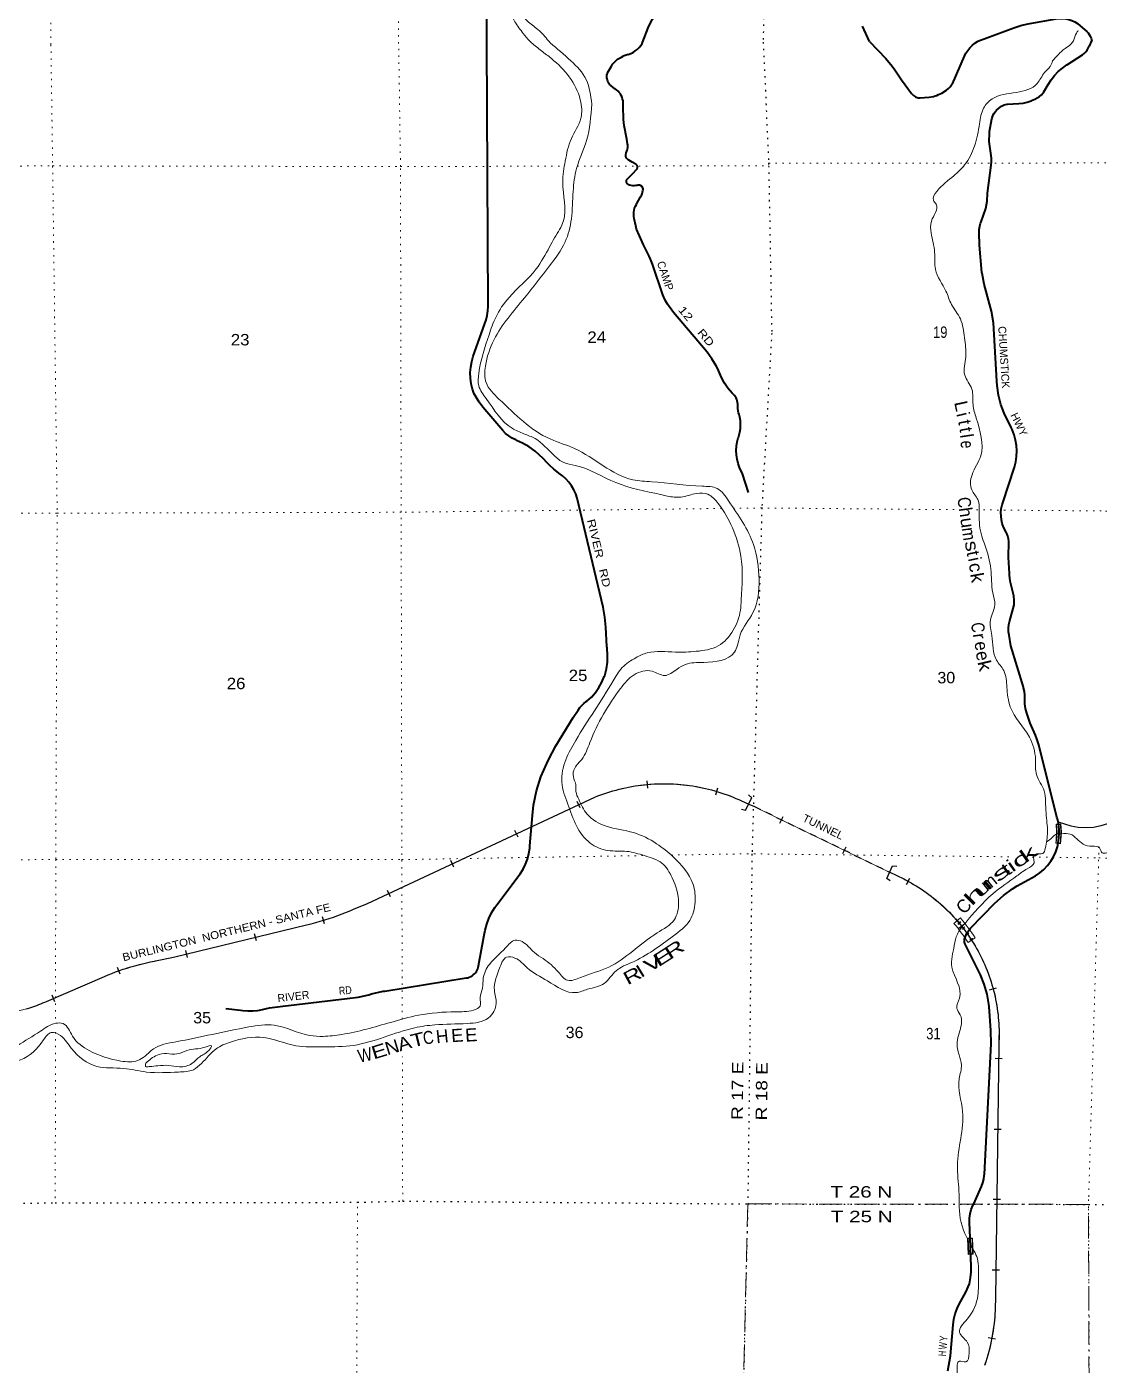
# Model space of a CAD drawing. Header units: feet. Extents: x -3 to 248627, y 0 to 184934.
# Drawn here: x 75471 to 91901, y 71638 to 92156 of the extents above; entities that cross this region are included whole.
import ezdxf
from ezdxf.enums import TextEntityAlignment as Align

# ---------------------------------------------------------------- set-up
doc = ezdxf.new("R2010")
doc.units = ezdxf.units.FT
doc.header["$LTSCALE"] = 70
for name, pattern in [('DOT_DASHED', [7.7, 5, -1.2, 0.3, -1.2]), ('DOTTED', [1.5, 0.3, -1.2]), ('SHORT_DASHED', [2.7, 1.5, -1.2])]:
    doc.linetypes.add(name, pattern=pattern)
for name, color, linetype, lineweight in [('26', 7, 'Continuous', 40), ('27', 7, 'Continuous', 35), ('29', 7, 'Continuous', 25), ('34', 7, 'Continuous', 25), ('39', 7, 'Continuous', 13), ('44', 7, 'DOT_DASHED', 13), ('6', 7, 'DOTTED', 25), ('61', 7, 'Continuous', 13), ('7', 7, 'DOTTED', 13)]:
    doc.layers.add(name, color=color, linetype=linetype, lineweight=lineweight)
doc.layers.add('41', color=7, linetype='Continuous')

msp = doc.modelspace()

# ---------------------------------------------------------------- linework, layer by layer
at = {"layer": '26'}
msp.add_line((84686.64, 91730.52), (84609.87, 91702.85), dxfattribs=at)
for points in [[(84903.94, 91914.11), (84988.55, 92139.53), (85004.04, 92175.38), (85055.35, 92274.3), (85116.72, 92367.3), (85122, 92372.49), (85133.26, 92385.33), (85143.11, 92399.28), (85151.45, 92414.18), (85158.19, 92429.87), (85163.25, 92446.18), (85166.58, 92462.93), (85168.14, 92479.94), (85167.91, 92497.01), (85169.24, 92513.51), (85170.32, 94623.69), (85170.33, 94648.69)], [(82520.43, 91905.25), (82517.3, 92976.87)], [(88382.27, 91927.51), (88276.67, 92164.91)], [(90041.54, 91934.09), (90594.59, 92138.66), (90716.37, 92179.32), (90835.97, 92206.04), (91242.07, 92276.97), (91290.55, 92281.67), (91339.25, 92281.28), (91387.65, 92275.8), (91435.2, 92265.29), (91481.4, 92249.87), (91525.73, 92229.7), (91567.72, 92205.01), (91574.24, 92200.61), (91710.13, 92083.51), (91730.65, 92061.15), (91748.73, 92036.76), (91764.16, 92010.62), (91776.77, 91983.01), (91790.81, 91941.15)], [(88382.27, 91927.51), (88630.83, 91668.42), (88731.28, 91549.73), (88771.15, 91494.72), (88870.78, 91341.39), (89026.85, 91134.11), (89036.04, 91121.58), (89046.49, 91110.07), (89058.08, 91099.71), (89070.69, 91090.63), (89084.19, 91082.91), (89098.41, 91076.65), (89113.22, 91071.91), (89128.44, 91068.74), (89143.9, 91067.18), (89157.06, 91067.12), (89226.79, 91071.34), (89295.18, 91076.54), (89362.65, 91088.85), (89387.89, 91095.91), (89412.94, 91102.91), (89437.89, 91114.97), (89488.91, 91139.62), (89560.68, 91184.09), (89563.28, 91185.9), (89591.51, 91209.12), (89617.16, 91235.17), (89639.94, 91263.75), (89652.14, 91282), (89836.94, 91702.86), (89859.98, 91749.04), (89887.72, 91792.56), (89919.85, 91832.94), (89956.04, 91869.74), (89995.87, 91902.56), (90037.58, 91931.39), (90041.54, 91934.09)], [(90383.66, 90924.9), (90402.97, 90938.29), (90423.57, 90949.59), (90445.24, 90958.67), (90467.74, 90965.43), (90490.82, 90969.81), (90496.47, 90970.5), (90668.63, 90979.22), (90733.82, 90987), (90797.85, 91001.55), (90860, 91022.71), (90863.13, 91023.97), (90917.47, 91045.66), (90952.23, 91065.14), (90984.77, 91088.15), (91014.73, 91114.44), (91041.77, 91143.71), (91054.82, 91160.32), (91121.75, 91268.75), (91165.31, 91340.56), (91216.14, 91407.41), (91273.67, 91468.59), (91337.29, 91523.42), (91406.29, 91571.3), (91416.28, 91577.38), (91643.55, 91725.95), (91669.99, 91747.22), (91694.06, 91771.14), (91715.49, 91797.43), (91734.06, 91825.83), (91749.56, 91856.01), (91751.02, 91859.3), (91790.81, 91941.15)], [(82854.91, 85882.93), (82807.2, 85921.47), (82763.78, 85964.78), (82458.96, 86325.34), (82401.31, 86402.75), (82339.63, 86502.59), (82324.2, 86527.58), (82315.49, 86552.59), (82299.04, 86599.8), (82278.92, 86683.35), (82267.65, 86768.55), (82265.34, 86854.46), (82272.03, 86940.14), (82287.64, 87024.65), (82311.99, 87107.06), (82484.94, 87594.31), (82508.94, 87660.99), (82525.84, 87729.8), (82535.46, 87800.01), (82537.68, 87870.83), (82537.68, 87871.04), (82520.42, 91907.18)], [(84686.64, 91730.52), (84723.66, 91744.74), (84758.99, 91762.75), (84792.24, 91784.35), (84823.05, 91809.31), (84851.08, 91837.36), (84876.03, 91868.18), (84897.62, 91901.44), (84903.94, 91914.11)], [(84368.66, 91447.67), (84427.49, 91552.76), (84446.6, 91582.25), (84468.7, 91609.58), (84493.52, 91634.45), (84520.81, 91656.59), (84550.27, 91675.75), (84581.57, 91691.73), (84609.87, 91702.85)], [(84675.66, 89744.05), (84671.55, 89748.09), (84667.88, 89752.55), (84664.7, 89757.36), (84662.04, 89762.48), (84659.93, 89767.85), (84658.39, 89773.4), (84657.44, 89779.09), (84657.1, 89784.85), (84657.35, 89790.62), (84658.21, 89796.32), (84659.65, 89801.9), (84661.68, 89807.31), (84664.25, 89812.47), (84667.36, 89817.33), (84670.95, 89821.84), (84674.18, 89825.19), (84748.66, 89903.73), (84815.02, 89970.51), (84818.32, 89974.5), (84821.19, 89978.8), (84823.59, 89983.39), (84825.5, 89988.19), (84826.9, 89993.18), (84827.77, 89998.28), (84828.1, 90003.44), (84827.89, 90008.61), (84827.14, 90013.73), (84825.85, 90018.74), (84824.06, 90023.59), (84821.76, 90028.23), (84818.99, 90032.6), (84815.78, 90036.66), (84812.17, 90040.36), (84808.18, 90043.66), (84803.88, 90046.53), (84800.93, 90048.14), (84743.96, 90081.22), (84692.39, 90109.86), (84685.36, 90113.89), (84678.78, 90118.63), (84672.74, 90124.03), (84667.3, 90130.03), (84662.51, 90136.57), (84658.43, 90143.57), (84655.11, 90150.97), (84652.57, 90158.66), (84650.86, 90166.58), (84649.98, 90174.64), (84649.95, 90182.75), (84650.77, 90190.81), (84650.91, 90191.66), (84655.1, 90221.18), (84662.35, 90250.09), (84667.35, 90264.89), (84673.32, 90285.03), (84677.15, 90305.68), (84678.8, 90326.62), (84678.25, 90347.62), (84676.51, 90362.56), (84665.6, 90430.5), (84623, 90639.84), (84612.2, 90731.77), (84608.79, 90937.71), (84608.38, 90961.5), (84608.36, 90987.71), (84608.36, 90991.12), (84605.36, 91019.49), (84599.4, 91047.39), (84590.57, 91074.52), (84578.95, 91100.57), (84564.66, 91125.27), (84547.88, 91148.34), (84528.77, 91169.52), (84507.56, 91188.6), (84484.47, 91205.35), (84482.31, 91206.73), (84419.95, 91253.93), (84413.51, 91259.77), (84400.75, 91273.25), (84389.47, 91287.99), (84379.79, 91303.83), (84371.82, 91320.6), (84365.65, 91338.11), (84361.34, 91356.16), (84358.94, 91374.57), (84358.48, 91393.13), (84359.96, 91411.63), (84363.36, 91429.88), (84368.66, 91447.67)], [(91278.71, 79935.69), (91276.4, 79945.45), (91260.01, 80014.51), (91252.77, 80037.82), (90976.31, 81146.28), (90952.36, 81226.35), (90923.64, 81296.14), (90844.11, 81480.72), (90795.72, 81619.15), (90791.16, 81633.57), (90773.3, 81705.58), (90763.05, 81779.08), (90760.55, 81853.23), (90760.45, 81910.89), (90754.32, 81968.22), (90742.24, 82024.59), (90739.82, 82033.27), (90547.6, 82664.99), (90519.59, 82827.56), (90513.53, 82882), (90513.19, 82936.78), (90518.58, 82991.29), (90527.26, 83035.46), (90596.28, 83295.95), (90599.96, 83336.08), (90599.43, 83376.36), (90594.69, 83416.37), (90592.03, 83430.32), (90544.07, 83637.94), (90531.53, 83696.45), (90525.18, 83755.95), (90524.45, 83775.72), (90512.95, 84018.54), (90515.68, 84265.24), (90509.88, 84307.22), (90499.72, 84348.35), (90485.32, 84388.2), (90481.95, 84395.96), (90434.93, 84486.22), (90416.47, 84540.68), (90403.8, 84596.76), (90397.06, 84653.87), (90396.33, 84711.36), (90401.62, 84768.62), (90412.85, 84825.01), (90422.23, 84857.61), (90602.76, 85404.48), (90623.86, 85486.05), (90636.31, 85569.37), (90639.99, 85653.53), (90634.85, 85737.62), (90620.95, 85820.71), (90598.44, 85901.9), (90567.56, 85980.28), (90551.35, 86013.78), (90447.51, 86230.24), (90396.43, 86367.59), (90359.99, 86509.52), (90338.58, 86654.48), (90333.88, 86721.22), (90280.04, 87619.81), (90248.8, 87798.53), (90218.55, 87910.06), (90136.65, 88211.81), (90106.19, 88379.25), (90104.9, 88389.54), (90066.27, 88807.46), (90061.79, 88996.03), (90063.7, 89046.83), (90070.91, 89097.14), (90083.35, 89146.43), (90090.56, 89167.99), (90162.54, 89367.44), (90176.21, 89425.83), (90183.53, 89483.12), (90187.28, 89605.03), (90247.09, 90036.44), (90251.79, 90087.17), (90251.16, 90138.11), (90246.34, 90181.8), (90217.27, 90397.98), (90219.39, 90520.67), (90221.76, 90549.49), (90255.16, 90742.36), (90264.97, 90773.53), (90277.99, 90803.49), (90294.07, 90831.93), (90313.03, 90858.54), (90327.55, 90875.51), (90383.66, 90924.9)], [(86527.12, 85014.04), (86436.22, 85301.04), (86392.25, 85400.6), (86368.84, 85462.9), (86352.08, 85527.29), (86342.13, 85593.09), (86339.12, 85659.57), (86343.08, 85725.99), (86353.95, 85791.64), (86371.63, 85855.8), (86373.45, 85861.18), (86396.89, 85940.13), (86405.48, 85997.71), (86408.01, 86055.86), (86404.44, 86113.96), (86394.82, 86171.37), (86390.12, 86189.17), (86383.59, 86213.9), (86377.16, 86239.17), (86371.31, 86262.16), (86364.19, 86311.16), (86362.23, 86348.08), (86362.27, 86372.31), (86359.78, 86396.4), (86354.78, 86420.11), (86347.34, 86443.16), (86337.52, 86465.31), (86325.44, 86486.31), (86311.24, 86505.93), (86295.06, 86523.96), (86277.08, 86540.2), (86276.21, 86540.9), (86213.95, 86613.98), (86159.15, 86693.82), (86113, 86778.96), (86050.66, 86921.3), (86032.03, 86958.49), (85968.21, 87066.35), (85893.46, 87166.94), (85381.39, 87777.03), (85289.5, 87903.55), (85256.73, 87956.61), (85229.69, 88012.79), (85217.14, 88045.46), (85056.27, 88515.76), (85027.16, 88592.02), (85004.32, 88639.23), (84921.63, 88812.34), (84836.21, 88996.5), (84832.38, 89004.92), (84813.82, 89053.47), (84800.43, 89103.69), (84775.93, 89216.32), (84770.88, 89247.96), (84769.15, 89279.94), (84770.79, 89311.94), (84775.75, 89343.58), (84784, 89374.54), (84795.44, 89404.46), (84809.94, 89433.02), (84810.65, 89434.24), (84874.95, 89548.51), (84887.79, 89570.68), (84898.24, 89594.07), (84906.19, 89618.43), (84911.55, 89643.48), (84913.72, 89661.23), (84913.92, 89664.2), (84913.84, 89670.17), (84913.14, 89676.08), (84911.82, 89681.9), (84911.71, 89682.22), (84896.77, 89707.2), (84871.74, 89723.12), (84870.28, 89723.71), (84863.33, 89725.7), (84856.21, 89726.94), (84848.99, 89727.43), (84841.76, 89727.17), (84834.6, 89726.15), (84827.59, 89724.39), (84803.38, 89720.23), (84778.88, 89718.63), (84754.34, 89719.59), (84730.03, 89723.11), (84706.23, 89729.16), (84690.2, 89734.77), (84685.04, 89737.35), (84680.18, 89740.45), (84675.66, 89744.05)], [(78521.68, 77105.87), (78742.61, 77082.25), (78779.97, 77076.11), (78855.67, 77068.81), (78931.73, 77069.46), (79007.3, 77078.05), (79034.36, 77083.1), (79190.34, 77119.37), (79393.1, 77143.91), (80381.56, 77258.97), (80548.78, 77279.76), (80712.9, 77317.92), (80751.49, 77329.57), (80931.95, 77369.85), (80958.94, 77374.19), (82204.78, 77574.28), (82227.77, 77579.05), (82250.14, 77586.19), (82271.63, 77595.64), (82292.03, 77607.27), (82311.09, 77620.98), (82328.62, 77636.6), (82344.42, 77653.97), (82358.31, 77672.9), (82370.15, 77693.18), (82379.81, 77714.58), (82387.18, 77736.87), (82391.98, 77758.64), (82473.49, 78207), (82495.45, 78305.26), (82518.46, 78397.72), (82551.02, 78487.27), (82592.75, 78572.92), (82643.21, 78653.74), (82672.7, 78693.54), (83028.1, 79171.06), (83073.87, 79242.59), (83111.9, 79318.5), (83141.8, 79397.98), (83163.22, 79480.15), (83175.94, 79564.1), (83178.64, 79599.5), (83217.02, 80064.32), (83236.43, 80221.98), (83280.33, 80442.75), (83347.06, 80657.71), (83435.9, 80864.53), (83464.05, 80919.61), (83578.49, 81133.54), (83840.74, 81567.91), (83916.88, 81681.39), (83942.84, 81718.58), (83972.54, 81752.85), (84005.65, 81783.82), (84041.83, 81811.16), (84052.73, 81818.3), (84121.29, 81881.56), (84182.86, 81951.63), (84236.77, 82027.76), (84282.43, 82109.1), (84319.33, 82194.77), (84324.52, 82209.17), (84350.66, 82311.82), (84365.93, 82416.64), (84370.15, 82522.49), (84363.29, 82628.19), (84359.97, 82653.64), (84341.33, 82951.21), (84328.85, 83106.53), (84301, 83256.41), (83902.96, 84928.44), (83881.6, 84994.71), (83853.43, 85058.39), (83818.76, 85118.77), (83777.96, 85175.2), (83731.5, 85227.05), (83679.86, 85273.76), (83623.63, 85314.82), (83617.39, 85318.84), (83544.89, 85373.02), (83478.45, 85434.49), (83443.76, 85472.3), (83384.04, 85535.9), (83259.24, 85649.25), (83166.61, 85716.63), (83067.44, 85773.96), (82975.38, 85815.68), (82961.06, 85821.81), (82906.38, 85849.59), (82854.91, 85882.93)], [(89841.88, 78186.06), (89874.37, 78261.34), (89928.81, 78337.9), (90303.19, 78723.82), (90432.78, 78839.7), (90573.78, 78941.39), (90646.51, 78985.66), (90927.34, 79140.24), (90993.71, 79186.69), (91054.86, 79239.83), (91110.12, 79299.06), (91158.89, 79363.75), (91200.63, 79433.18), (91234.88, 79506.59), (91261.27, 79583.18), (91268.48, 79611.89), (91281.46, 79715.68), (91285.53, 79787.42), (91285.53, 79857.63), (91278.71, 79935.69)], [(89921.72, 73589.55), (89912.17, 73828.19), (89915.18, 73894.36), (89925.1, 73959.85), (89941.81, 74023.95), (89965.12, 74085.95), (89994.79, 74145.17), (90001.4, 74156.53), (90099.29, 74378.49), (90119.16, 74433.71), (90133.15, 74490.71), (90141.1, 74548.85), (90142.23, 74565.2), (90246.45, 76565.4), (90243.33, 76770.82), (90215.33, 77136.28), (90211.21, 77173.4), (90183.93, 77327.46), (90140.69, 77477.82), (90081.97, 77622.84), (89950.07, 77889.87), (89848.53, 78092), (89843.35, 78105.67), (89839.62, 78119.8), (89837.39, 78134.25), (89836.68, 78148.85), (89837.5, 78163.44), (89839.85, 78177.87), (89841.88, 78186.06)], [(89584.36, 71553), (89624.1, 71779.79), (89663.14, 72259.09), (89674.47, 72344.24), (89694.64, 72427.74), (89723.43, 72508.68), (89760.52, 72586.16), (89779.88, 72619.78), (89857.67, 72759.92), (89912.72, 72886.86), (89930.86, 72975.59), (89939.62, 73065.74), (89939.52, 73145.06), (89921.72, 73589.55)]]:
    msp.add_lwpolyline(points, dxfattribs=at)
at = {"layer": '29'}
msp.add_lwpolyline([(91274.82, 79966.84), (91467.83, 79906.74), (91576.95, 79885.74), (91713.04, 79882.79), (91816.17, 79885.74), (91931.87, 79912.41), (92906.39, 80204.73)], dxfattribs=at)
at = {"layer": '34'}
for p, q in [((84985.17, 80484.13), (84974.68, 80594.25)), ((86025.15, 80382.02), (86056.45, 80488.11)), ((83951.61, 80180.61), (83904.71, 80280.79)), ((87009.51, 79948.31), (87057.76, 80047.84)), ((82996.82, 79732.69), (82949.92, 79832.87)), ((87975.47, 79482.95), (88023.72, 79582.48)), ((82012.37, 79274.65), (81965.46, 79374.83)), ((88948.23, 79005.79), (89000.48, 79103.28)), ((81042.43, 78817.65), (80995.52, 78917.82)), ((80029.91, 78405.66), (79999.13, 78511.9)), ((89748.1, 78337.17), (89835.01, 78405.59)), ((78987.9, 78143.73), (78961.68, 78251.19)), ((77932.44, 77888.89), (77906.22, 77996.35)), ((76899.38, 77630.76), (76861.01, 77734.5)), ((90221.2, 77392.75), (90327.99, 77421.59)), ((75901.15, 77211.32), (75857.43, 77312.93)), ((90305.58, 76344), (90416.19, 76342.62)), ((90289.44, 75258.32), (90400.04, 75256.94)), ((90278.68, 74186.16), (90389.28, 74184.78)), ((90262.54, 73100.49), (90373.14, 73099.11)), ((90202.51, 72062.3), (90311.04, 72040.94))]:
    msp.add_line(p, q, dxfattribs=at)
at = {"layer": '34', "lineweight": 13}
for p, q in [((89675.44, 78411.74), (89775.71, 78494.48)), ((89892.28, 78117.63), (90000.7, 78189.37)), ((75775.34, 77215.44), (76660.37, 77596.21))]:
    msp.add_line(p, q, dxfattribs=at)
at = {"layer": '34'}
for points in [[(75467.93, 77103.44), (75499.89, 77112.58), (75531.66, 77122.08), (75563.34, 77132.12), (75594.65, 77142.93), (75626.03, 77154.14), (75657.07, 77165.86), (75687.88, 77178.22), (75718.34, 77191.07), (75748.73, 77204.45), (75774.89, 77216.45), (76659.94, 77597.22), (76716.77, 77621.63), (76773.86, 77644.59), (76831.36, 77666.6), (76889.47, 77688.09), (76947.83, 77708.14), (77006.28, 77727.09), (77065.34, 77745.52), (77124.65, 77762.52), (77184.04, 77778.4), (77244.2, 77793.46), (77304.12, 77807.25), (77364.33, 77820.41), (77425.11, 77832.26), (77441.69, 77835.17), (77716.75, 77892.46), (79758.31, 78390.6), (79828.1, 78406.98), (79897.09, 78424.86), (79965.83, 78443.95), (80034.78, 78463.91), (80102.96, 78485.39), (80170.48, 78507.97), (80238.2, 78531.45), (80305.16, 78556.42), (80371.45, 78582.5), (80437.86, 78609.87), (80478.01, 78627.08), (80690.95, 78716.26), (84172.28, 80346.22), (84218.3, 80364.52), (84264.44, 80381.65), (84310.9, 80398), (84357.84, 80413.93), (84404.94, 80428.7), (84452.1, 80442.58), (84499.72, 80456.04), (84547.52, 80468.35), (84595.36, 80479.76), (84643.79, 80490.5), (84692.01, 80500.24), (84740.45, 80509.45), (84789.31, 80517.62), (84837.96, 80524.78), (84886.92, 80531.15), (84935.84, 80536.9), (84985.18, 80541.61), (85034.21, 80545.57), (85083.67, 80548.48), (85132.81, 80550.66), (85182.27, 80552.05), (85231.53, 80552.45), (85280.84, 80551.95), (85330.1, 80550.82), (85379.52, 80548.53), (85428.89, 80545.62), (85478.05, 80541.71), (85527.17, 80537.16), (85576.19, 80531.36), (85625.15, 80524.93), (85673.8, 80517.76), (85722.51, 80509.69), (85771.01, 80500.63), (85819.57, 80490.68), (85867.71, 80480.25), (85915.75, 80468.56), (85963.47, 80456.13), (86011.14, 80443.08), (86058.25, 80429.18), (86105.51, 80414.13)], [(86105.51, 80414.13), (86152.36, 80398.6), (86198.74, 80381.97), (86244.95, 80364.98), (86291.07, 80346.71), (86336.51, 80327.87), (86381.64, 80308.3), (86419.58, 80291.08), (86534.97, 80239.07)], [(86418.59, 80160.8), (86480.67, 80145.66), (86576.82, 80337.2), (86530.64, 80381.87)], [(88697.24, 79061.93), (88646.38, 79100.64), (88734.74, 79295.9), (88798.51, 79288.11)], [(88695.64, 79194.52), (88906.05, 79092.52), (88936, 79077.25), (88977.06, 79055.25), (89017.8, 79032.74), (89057.98, 79009.46), (89097.86, 78985.66), (89137.13, 78960.83), (89176.11, 78935.49), (89214.52, 78909.65), (89252.62, 78883.04), (89290.15, 78855.64), (89327.35, 78827.48), (89364, 78799.08), (89400.06, 78769.66), (89435.55, 78739.73), (89470.76, 78709.28), (89505.12, 78678.36), (89539.16, 78646.39), (89572.65, 78614.18), (89605.28, 78581.23), (89637.65, 78548.04), (89669.41, 78513.8), (89700.36, 78479.35), (89730.75, 78444.41), (89760.82, 78408.68), (89789.79, 78372.48), (89818.48, 78336.04), (89846.33, 78298.85), (89873.88, 78261.15), (89900.35, 78223.24), (89926.24, 78184.58), (89951.58, 78145.67), (89976.35, 78106.26), (90000.03, 78066.4), (90023.42, 78026.02), (90045.98, 77985.41), (90067.72, 77944.34), (90088.65, 77903.04), (90109, 77861.25), (90128.82, 77819.22), (90147.54, 77776.72), (90165.71, 77733.99), (90183.04, 77690.78), (90199.84, 77647.33), (90215.56, 77603.69), (90230.71, 77559.82), (90245.07, 77515.72), (90258.6, 77471.14), (90271.31, 77426.62), (90283.48, 77381.6), (90294.57, 77336.64), (90305.1, 77291.18), (90314.58, 77245.78), (90323.5, 77200.16), (90331.62, 77154.58), (90338.92, 77108.52), (90345.15, 77062.53), (90350.85, 77016.57), (90355.72, 76970.13), (90359.82, 76924), (90363.1, 76877.65), (90365.29, 76831.11), (90366.98, 76784.86), (90367.85, 76738.4), (90367.64, 76691.74), (90366.91, 76645.37), (90365.39, 76599.06), (90362.79, 76552.57), (90314.32, 72664.93), (90300.81, 72375.65), (90300.81, 72375.65), (90300.81, 72375.65), (90296.75, 72330.57), (90290.85, 72276.06), (90283.77, 72221.95), (90276.09, 72168.05), (90267.31, 72113.86), (90257.76, 72060.26), (90247.21, 72006.65), (90235.37, 71953.17), (90223.05, 71900.18), (90209.73, 71847.19), (90195.13, 71794.3), (90180.03, 71741.93), (90164.05, 71689.84), (90146.78, 71637.87)]]:
    msp.add_lwpolyline(points, dxfattribs=at)
at = {"layer": '34', "lineweight": 13}
for points in [[(80478.44, 78626.07), (80691.4, 78715.25), (84172.72, 80345.21)], [(86419.13, 80290.08), (86618.42, 80200.25), (88905.56, 79091.53)], [(77441.9, 77834.09), (77716.99, 77891.39), (79758.57, 78389.53)], [(90361.69, 76552.61), (90313.22, 72664.96), (90299.71, 72375.73), (90298.59, 72365.38)]]:
    msp.add_lwpolyline(points, dxfattribs=at)
at = {"layer": '34', "linetype": 'SHORT_DASHED'}
msp.add_lwpolyline([(86534.97, 80239.07), (86618.89, 80201.25), (88695.64, 79194.52)], dxfattribs=at)
at = {"layer": '34', "lineweight": 13}
for centre, radius, start, end in [((85232.29, 77724.63), 2826.69, 65.17361, 112.01472), ((87705.7, 76716.36), 2661.04, 356.47204, 63.19852), ((78845.28, 82382.65), 4096.23, 282.88287, 293.49684), ((87352.62, 76472.15), 3026.13, 32.93975, 39.86236), ((87352.62, 76472.15), 3156.13, 32.96248, 39.84863), ((78073.21, 74357.24), 3533.7, 100.29133, 113.56679), ((74967.15, 78937.63), 1902.39, 233.27312, 295.13965), ((87182.28, 72641.76), 3128.76, 341.29181, 355.12248)]:
    msp.add_arc(centre, radius, start, end, dxfattribs=at)
at = {"layer": '34', "linetype": 'DOTTED', "lineweight": 100}
msp.add_arc((87352.62, 76472.15), 3093.36, 32.95178, 39.85525, dxfattribs=at)
at = {"layer": '39'}
for points in [[(83018.83, 97191.38), (82753.21, 96690.06), (82629.19, 96398.43), (82620.27, 96281.39), (82676.26, 96118.67), (82740.24, 95758.43), (82877.27, 95344.52), (82984.65, 95077.49), (83060.75, 94713.35), (83023.75, 94176.65), (82920.41, 93830.8), (82795.96, 93377.87), (82747.63, 92968.07), (82819.95, 92579.7), (82950.28, 92232.25), (83076.92, 92054.13), (83181.17, 91931.58), (83203.62, 91907.78)], [(83141.62, 97114.06), (82969.77, 96789.1), (82818.11, 96237.09), (82879.22, 95963.52), (83053.8, 95622.59), (83111.36, 95300.6), (83156.66, 94996.62), (83204.55, 94634.2), (83172.37, 94220.54), (83062.94, 93675.02), (82961.75, 93111.44), (82950.91, 92780.67), (82997.71, 92529.13), (83139.5, 92244.31), (83301.92, 92114.95), (83464.74, 91938.64), (83488.73, 91908.89)], [(91187.45, 91631.35), (91271.93, 91727.94), (91379.32, 91824.22), (91464.5, 91887.18), (91509.62, 91940.01)], [(91577.89, 92097.82), (91552.9, 92060.03), (91509.62, 91940.01)], [(83203.62, 91907.78), (83355.82, 91787.3), (83510.67, 91667.14), (83951.61, 91037.48), (83960.17, 90754.32), (83814.16, 90440.7), (83720.42, 90097.07), (83682.87, 89773.65), (83692.01, 89179.2), (83557.95, 88921.84), (83479.9, 88781.09), (83275.71, 88443.24), (82858.85, 88006.53), (82654.6, 87700.81), (82552.68, 87435.49), (82395.14, 86844.7), (82395.5, 86651.9), (82508.32, 86457.33), (82906.76, 86000.3), (83087.64, 85916.34), (83258.47, 85842.4), (83550.12, 85583.96), (83696.91, 85475.83), (83871.69, 85432.03), (84494.68, 85168.28), (85181.77, 84985.01), (85286.24, 84961.13), (85493.1, 84945.52), (85733.96, 85002.27), (85904.67, 84988.59), (86065.58, 84846.35), (86281.13, 84475.27), (86412.46, 84039.75), (86417.72, 83372.99), (86403.97, 83210.28), (86294.1, 82904.78), (86063.62, 82665.28), (85726.42, 82582.21), (85409.17, 82569.47), (84977.46, 82558.49), (84802.9, 82483.8), (84594.34, 82332.72), (84454.16, 82127.57), (83881.55, 81216.54), (83729.49, 80918.98), (83667.88, 80577.43), (83760.68, 80241.25)], [(84126.43, 90971.58), (84041.4, 91344.95), (83805.91, 91635.65), (83488.73, 91908.89)], [(91187.45, 91631.35), (91151.54, 91549.19), (91063.36, 91452.6), (90951.22, 91285.66), (90632.2, 91150.41), (90260.89, 91049.19), (90130.63, 90910.33), (90066.82, 90669.19), (89991.15, 90327.61), (89839.08, 90038.08), (89674.73, 89873.03), (89412.12, 89631.46), (89360.16, 89496.79), (89402.45, 89434.62), (89330.64, 89175.39), (89326.96, 88994.63), (89379.72, 88699.52), (89392.26, 88436.46), (89553.52, 88103.42), (89638.24, 87898.76), (89775.21, 87676.13), (89835.98, 87389.07), (89856.61, 87095.9), (89841.06, 86816.7), (89949.9, 86602.05), (89968.42, 86363.09), (90017, 86154.33), (90086.35, 85576.08), (89952.35, 85286.59), (89948.77, 85055.62), (90041.41, 84907.21), (90061.89, 84692.36), (90102.7, 84345.01), (90151.14, 84212.56)], [(83927, 80315.06), (83885.02, 80433.3), (83882.82, 80537.73), (83844.44, 80658.14), (83866.28, 80792.75), (83972.46, 80925.53), (84098.48, 81184.88), (84568.83, 82013.34), (84777.28, 82222.66), (85054.29, 82275.48), (85241.16, 82211.62), (85429.74, 82304.41), (85562.13, 82381.02), (85845.21, 82411.76), (86312.79, 82569.43), (86360.79, 82673.96), (86400.65, 82834.72), (86596.81, 83174.55), (86690.24, 83684.87), (86604.91, 84216.9), (86224.14, 84886.86), (86049.08, 85077.27), (85820.1, 85112.92), (85044.86, 85181.53), (84755.64, 85213.03), (83863.17, 85691.08), (83487.4, 85836.88), (82705.12, 86449.73), (82507.86, 86700.34), (82497.35, 86955.38), (82629.13, 87359.34), (83095.81, 88001.02), (83480.44, 88491.89), (83718.72, 88857.92), (83814.45, 89209.59), (83841.77, 89633.41), (83895.33, 89984.99), (84047.15, 90413.09), (84126.43, 90971.58)], [(90151.14, 84212.56), (90242.19, 83843.22), (90270.98, 83479.78), (90303.46, 83295.08), (90233.61, 83061.96), (90254.13, 82825.02), (90329.13, 82447.62), (90437.87, 82287.19), (90486.53, 82032.23), (90539.3, 81731.1), (90831.34, 81265.8), (90925.98, 80922.76), (90939.88, 80693.52), (91057.78, 80440.86), (91078.15, 80284.25), (91086.52, 80103.52), (91109.16, 79806.34), (91075.49, 79559.24), (91039.48, 79482.84), (90915.01, 79468.51), (90896.27, 79413.77), (90903.2, 79341.96), (90798.95, 79249.35), (90638.51, 79138.54), (90269.55, 78862.6), (89845.76, 78411.76)], [(71210.76, 73651.69), (71190.35, 73832.4), (71292.1, 74184.08), (71479.94, 74676.53), (71724.18, 75072.71), (72468.14, 75624.61), (72795.19, 75767.91), (73010.18, 75700.1), (73359.69, 75640.61), (73939.99, 75655.93), (74253.21, 75674.68), (74446.22, 75546.57), (74638.99, 75548.99), (74707.03, 75677.68), (74843.2, 75876.8), (75149.75, 76242.98), (75372.51, 76317.78), (75727.36, 76625.82), (75845.63, 76738.55), (75988.28, 76692.67), (76157.33, 76492.2), (76543.39, 76219.9), (76951.08, 76188.66), (77306.61, 76133.2), (77794.57, 76132.25), (78023.42, 76168.9), (78147.74, 76263.56), (78370.22, 76486.97), (78592.92, 76591.89), (79102.84, 76661.28), (79595.04, 76535.82), (80012.75, 76518.66), (80476.57, 76541.76), (81415.84, 76810.91), (81720.98, 76855.76), (82220.94, 76876.93), (82544.08, 76963.99), (82662.14, 77185.16), (82635.66, 77385.94), (82723.34, 77749.64), (82819.46, 77892.44), (82948, 77880.67), (83139.04, 77730.46), (83448.66, 77528.29), (83884.74, 77350.5), (84063.36, 77401.09), (84318.22, 77492.02), (84500.59, 77685.22), (84741.31, 77814.28), (85377.11, 78219.34), (85627.68, 78456.86), (85711.5, 78736.21), (85678.86, 79009.27), (85372.85, 79432.36), (85119.46, 79632.65), (84765.72, 79802.59), (84347.87, 79900.09), (84056.35, 80086.23), (83927, 80315.06)], [(83760.68, 80241.25), (84103.36, 79642.49), (84374.66, 79528.6), (84665.86, 79515.18), (84935.06, 79449.49), (85202.34, 79333.58), (85357.38, 79111), (85456.5, 78723.6), (85392.71, 78468.4), (85128.03, 78264.99), (84388.03, 77741.21), (83952.58, 77581.6), (83755.87, 77539), (83615.07, 77665.22), (83379.75, 77871.57), (83249.05, 77963.67), (83059.98, 78131.96), (82953.51, 78153.82), (82805.14, 78035), (82558.62, 77783.42), (82464.63, 77570.33), (82452.87, 77419.68), (82414.99, 77272.99), (82415.23, 77144.46), (82312.93, 77081.98), (82039.89, 77055.28), (81469.69, 77003.83), (81046.2, 76894.46), (80295.53, 76708.06), (80012.45, 76679.32), (79805.6, 76692.93), (79261.12, 76850.41), (78871.61, 76823.45), (77753.54, 76596.09), (77410.37, 76486.89), (77282.06, 76376.15), (77171.74, 76309.64), (76912.72, 76301.04), (76428.48, 76462.66), (76171.03, 76683.02), (76026.1, 76875.51), (75913.64, 76879.28), (75678.92, 76758.27), (75325.92, 76536.58), (74914.76, 76272.6), (74535.56, 76099.06), (74186.28, 76032.02), (73792.51, 76133.59), (73555.42, 76207.38), (73352.73, 76142.68), (72810.87, 75972.8)], [(91094.83, 79662.55), (91179.22, 79727.4), (91219.26, 79765.35), (91323.59, 79786.22)], [(91323.59, 79786.22), (91458.62, 79778.98), (91653.68, 79626.77), (91800.33, 79592.95), (91906.8, 79569.08), (91949.12, 79490.85), (92019.39, 79495.02), (92123.78, 79509.3), (92194.09, 79497.4), (92252.43, 79437.28), (92326.84, 79377.19), (92535.67, 79381.66), (92734.54, 79341.93), (92855.03, 79342.19), (92909.76, 79339.23)], [(89845.76, 78411.76), (89728.43, 78248.46), (89680.65, 78070.03), (89645.13, 77738.58), (89762.48, 77262.86), (89720.6, 77108.13), (89770.98, 77011.84), (89789.32, 76867.27), (89725.58, 76591.99), (89754.06, 76395.24), (89790.49, 76242.68), (89756.74, 76031.73), (89807.88, 75527.75), (89729.1, 74700.14), (89751.91, 74312.58), (89784.94, 73828.65), (89968.44, 73415.91)], [(77296.32, 76269.74), (77466.78, 76390.61), (77611.31, 76415.03), (77771.96, 76409.35), (77924.48, 76463.91), (78056.97, 76486.29), (78203.5, 76514.72), (78299.85, 76535.02), (78257.81, 76462.62), (78121.44, 76367.94), (78001.16, 76263.24), (77812.49, 76212.62), (77637.75, 76234.33), (77481.13, 76227.97), (77346.62, 76215.63), (77290.39, 76219.52), (77296.32, 76269.74)], [(89968.44, 73415.91), (90024.88, 73302.98), (90051.54, 73005.81), (90042.06, 72706.54), (89880.08, 72346.7), (89761.99, 72139.58), (89880.74, 71991.22), (89909.16, 71824.59), (89857.2, 71689.92), (89760.79, 71701.76), (89722.93, 71545.03), (89673.38, 71197.48), (89571.56, 70879.94), (89513.79, 70632.79), (89457.93, 70437.86), (89406.27, 70142.52), (89382.55, 69937.62), (89318.79, 69672.38), (89087.32, 69500.29)]]:
    msp.add_spline(points, degree=3, dxfattribs=at)
at = {"layer": '44'}
for points in [[(91736.26, 74104.02), (86517.31, 74110.74), (86388.71, 68768.28), (87733.33, 68757.85), (87709.26, 67448.78), (89014.67, 67432.03), (88991.57, 64848.2), (87670.17, 64834.7), (87658.66, 66117.49), (86347.3, 66104.67), (86314.4, 63385.77), (86290.71, 63166.81), (86339.53, 60678.58), (86173.72, 58061.35), (86150.17, 57770.09), (86073.51, 52572.34), (86063.77, 52411.65), (86015.31, 47163.76), (86013.41, 47103.5), (86004.87, 46032.47)], [(91443.06, 46053.87), (91450.95, 47456.75), (91312.44, 52615.87), (91551.4, 58002.75), (91612.77, 60735.31), (90305.94, 60795.71), (90318.41, 62118.84), (91642.29, 62068.11), (91669.88, 63387.37), (91734.54, 67395.65), (90378.35, 67405.36), (90382.77, 68736.52), (91754.31, 68727.73), (91736.26, 74104.02)]]:
    msp.add_lwpolyline(points, dxfattribs=at)
at = {"layer": '6'}
for points in [[(86809.15, 105849.69), (86796.2, 100736.5), (86798.93, 100663.95), (86793.92, 95456.01), (86793.06, 95339.06), (86753.68, 91921.18)], [(86753.68, 91921.18), (86836.99, 90063.68), (86837.06, 90025.52), (86884.01, 87460.98), (86732.38, 84779.51), (86581.61, 79475.16), (86517.31, 74110.74), (86388.71, 68768.28), (86369.29, 68416.78), (86314.4, 63385.77), (86290.71, 63166.81), (86339.53, 60678.58), (86173.72, 58061.35), (86150.17, 57770.09), (86073.51, 52572.34), (86063.77, 52411.65), (86015.31, 47163.76), (86013.41, 47103.5), (86004.87, 46032.47)], [(71266.1, 74108.27), (75211.94, 74120.3), (75906.72, 74127.84), (80537.28, 74135.9), (81230.02, 74153.47), (86517.31, 74110.74), (91736.26, 74104.02), (92931.56, 74105.63)]]:
    msp.add_lwpolyline(points, dxfattribs=at)
at = {"layer": '61'}
for p, q in [((91239.72, 79932.75), (91314.09, 79936.8)), ((91235.04, 79639.61), (91309.55, 79630.49)), ((89960.66, 73588.33), (89969.95, 73338.5)), ((89969.95, 73338.5), (89895, 73335.72))]:
    msp.add_line(p, q, dxfattribs=at)
for points in [[(91239.57, 79932.07), (91246.61, 79808.21), (91240.71, 79685.72), (91235.17, 79639.83)], [(91244.04, 79646.57), (91248.69, 79685.05), (91254.62, 79808.24), (91247.98, 79925.19), (91306.88, 79928.39)], [(91306.88, 79928.39), (91313.7, 79808.5), (91307.51, 79680.09), (91302.6, 79639.4), (91244.04, 79646.57)], [(91314.45, 79936.32), (91321.71, 79808.53), (91315.49, 79679.42), (91309.63, 79630.85)], [(89895, 73335.72), (89885.71, 73585.54), (89960.66, 73588.33)]]:
    msp.add_lwpolyline(points, dxfattribs=at)
msp.add_lwpolyline([(89902.69, 73344.01), (89894, 73577.84), (89952.96, 73580.03), (89961.65, 73346.19)], close=True, dxfattribs=at)
at = {"layer": '7'}
for p, q in [((83903.46, 90019.14), (86837.06, 90025.52)), ((75910.82, 76742.37), (75906.72, 74127.84)), ((81230.02, 74153.47), (81224.53, 76372.88))]:
    msp.add_line(p, q, dxfattribs=at)
for points in [[(75805.82, 106097.71), (75790.04, 100756.6), (75815.02, 95367.51), (75840.34, 91881.75)], [(81167.86, 91900.32), (81134.57, 95380.75), (81174.6, 100714.06), (81117.68, 106074.58)], [(75840.34, 91881.75), (75867.06, 90021.75), (75935.83, 84774.11), (75914.98, 79389.71), (75911.04, 76878.08)], [(81223.11, 76944), (81216.87, 79463.49), (81206.33, 84713.27), (81196.45, 90013.26), (81167.86, 91900.32)], [(61910.41, 90013.92), (65208.31, 90016.65), (70541.7, 90018.21), (75867.06, 90021.75), (81196.45, 90013.26), (83707.86, 90018.72)], [(86836.99, 90063.68), (92021.79, 90068.15), (92865.72, 90059.05)], [(86118.05, 84772.15), (81206.33, 84713.27), (75933.2, 84699.8), (70501.39, 84712.09), (65236.3, 84696.62), (61925.08, 84680.35)], [(89681.21, 84753.34), (86732.38, 84779.51), (86301.46, 84774.35)], [(92123.67, 84727.61), (91933.32, 84733.36), (90014.52, 84750.39)], [(61939.74, 79351.18), (65274.37, 79350.5), (70555.52, 79368.01), (75914.98, 79389.71), (81214.24, 79389.18), (84928.61, 79451.36)], [(85345.39, 79458.33), (86507.3, 79477.79), (90566.23, 79431.54)], [(90876.28, 79428.01), (91893.03, 79416.42), (92909.76, 79388.51)], [(91897.83, 79592.17), (91895.66, 79490.73), (91738.89, 74178.33), (91756.94, 68802.04), (91669.88, 63387.37), (91551.4, 58002.75), (91312.44, 52615.87), (91426.87, 48375.62)], [(80648.22, 46012.68), (80646.53, 47162.12), (80603.93, 52373.67), (80543.78, 57713.72), (80511.79, 63025.71), (80511.87, 68375.93), (80537.28, 74135.9)]]:
    msp.add_lwpolyline(points, dxfattribs=at)

# ---------------------------------------------------------------- texts
at = {"layer": '27'}
for s, rotation, p in [('CAMP', 288.884, (85122.5, 88538.42)), ('CHUMSTICK', 273.429, (90353.63, 87561.96)), ('HWY', 295.628, (90538.28, 86202.86)), ('RIVER', 6.64, (79318.85, 77204.27))]:
    msp.add_text(s, height=120, rotation=rotation, dxfattribs=at).set_placement(p)
for s, rotation, width, p in [('12', 310.008, 1.35, (85442.02, 87813.68)), ('RD', 310.008, 1.25, (85735.93, 87463.51)), ('RIVER   RD', 283.39, 1.25, (84054.59, 84593.75)), ('RD', 4.537, 0.85, (80257.21, 77316.97))]:
    msp.add_text(s, height=120, rotation=rotation, dxfattribs=dict(at, width=width)).set_placement(p)
for s, width, p in [('Y', 0.8, (89576.26, 72042.39)), ('H', 0.65, (89556.61, 71813.41)), ('W', 0.65, (89566.27, 71932.13))]:
    msp.add_text(s, height=120, rotation=85.343, dxfattribs=dict(at, width=width)).set_placement(p, align=Align.CENTER)
at = {"layer": '34'}
for s, rotation, width, p in [('TUNNEL', 334.138, 1.05, (87343.09, 79983.65)), ('BURLINGTON  NORTHERN - SANTA FE', 13.712, 1.1, (76953.02, 77829.76))]:
    msp.add_text(s, height=120, rotation=rotation, dxfattribs=dict(at, width=width)).set_placement(p)
at = {"layer": '41'}
for s, rotation, width, p in [('L', 282.155, 1.05, (89678.26, 86397.57)), ('e', 274.014, 0.8, (89776.27, 85805.63)), ('C', 276.589, 0.85, (89727.94, 84934.72)), ('u', 278.043, 1.05, (89772.17, 84617.27)), ('m', 278.043, 0.9, (89793.76, 84467.79)), ('s', 281.458, 1.2, (89838.18, 84257.98)), ('c', 279.827, 1.05, (89901.79, 83921.18)), ('k', 280.327, 1.1, (89922.7, 83767.01)), ('C', 274.548, 0.8, (89939.49, 83017)), ('e', 279.252, 0.95, (89987.93, 82719.19)), ('k', 283.252, 1.2, (90033.93, 82418.67)), ('c', 34.936, 1.85, (90644.15, 79239.71)), ('k', 34.936, 1.85, (90767.49, 79326.38)), ('s', 38.395, 2.05, (90350.8, 79029.76)), ('t', 36.135, 1.6, (90484.87, 79125.16)), ('i', 35.073, 1.5, (90571.98, 79189.04)), ('u', 40.708, 2, (90061.21, 78786.05)), ('h', 45.815, 2.1, (89945.77, 78664.6)), ('E', 32.592, 1.7, (85143.98, 77733.57)), ('R', 33.324, 1.55, (85322.03, 77847.51)), ('I', 31.674, 1.3, (84881.69, 77569.98)), ('V', 31.674, 1.5, (85001.65, 77649.45)), ('R', 28.204, 1.4, (84675.77, 77459.93)), ('T', 13.72, 1.3, (81378.72, 76506.89)), ('C', 7.638, 0.85, (81553.78, 76552.58)), ('E', 3.996, 1.05, (81978.93, 76589.07)), ('E', 3.35, 1.05, (82191.84, 76596.94)), ('E', 17.142, 1.3, (80786.37, 76324.18)), ('N', 17.142, 1.1, (80994.87, 76388.38)), ('A', 17.142, 1.15, (81186.97, 76446.98)), ('W', 12.536, 0.85, (80568.72, 76273.94))]:
    msp.add_text(s, height=200, rotation=rotation, dxfattribs=dict(at, width=width)).set_placement(p)
for s, rotation, p in [('i', 283.235, (89711.87, 86220.5)), ('t', 279.91, (89739.19, 86112.69)), ('t', 279.63, (89758.59, 86000.77)), ('l', 278.718, (89767.53, 85898.73)), ('h', 278.043, (89750.32, 84774.91)), ('t', 281.264, (89868.77, 84101.82)), ('i', 281.92, (89890.88, 84003.53)), ('r', 277.628, (89962.97, 82845.35)), ('e', 281.908, (90006.18, 82566.64)), ('m', 38.449, (90183.28, 78895.52)), ('C', 47.504, (89833.04, 78538.23)), ('H', 5.91, (81749.26, 76572.34))]:
    msp.add_text(s, height=200, rotation=rotation, dxfattribs=at).set_placement(p)
at = {"layer": '6'}
for s, rotation, width, p in [('R 17 E', 89.313, 1.25, (86440.33, 75397.18)), ('R 18 E', 89.313, 1.25, (86810.76, 75389.82)), ('T 26 N', 359.926, 1.35, (87783.21, 74209.11)), ('T 25 N', 359.926, 1.35, (87788.8, 73831.03))]:
    msp.add_text(s, height=175, rotation=rotation, dxfattribs=dict(at, width=width)).set_placement(p)
at = {"layer": '7'}
for s, width, p in [('23', 1.1, (78596.99, 87271.06)), ('24', 1.1, (84059.92, 87310.32)), ('19', 0.85, (89355.16, 87386.59)), ('25', 1.1, (83773.9, 82125.05)), ('26', 1.1, (78534.74, 82001.32)), ('30', 1.05, (89422.03, 82090.82)), ('35', 1.05, (78020.86, 76878.24)), ('36', 1.05, (83726.79, 76652.2)), ('31', 0.85, (89251.24, 76634.56))]:
    msp.add_text(s, height=175, rotation=0.125, dxfattribs=dict(at, width=width)).set_placement(p)

doc.saveas('drawing.dxf')
